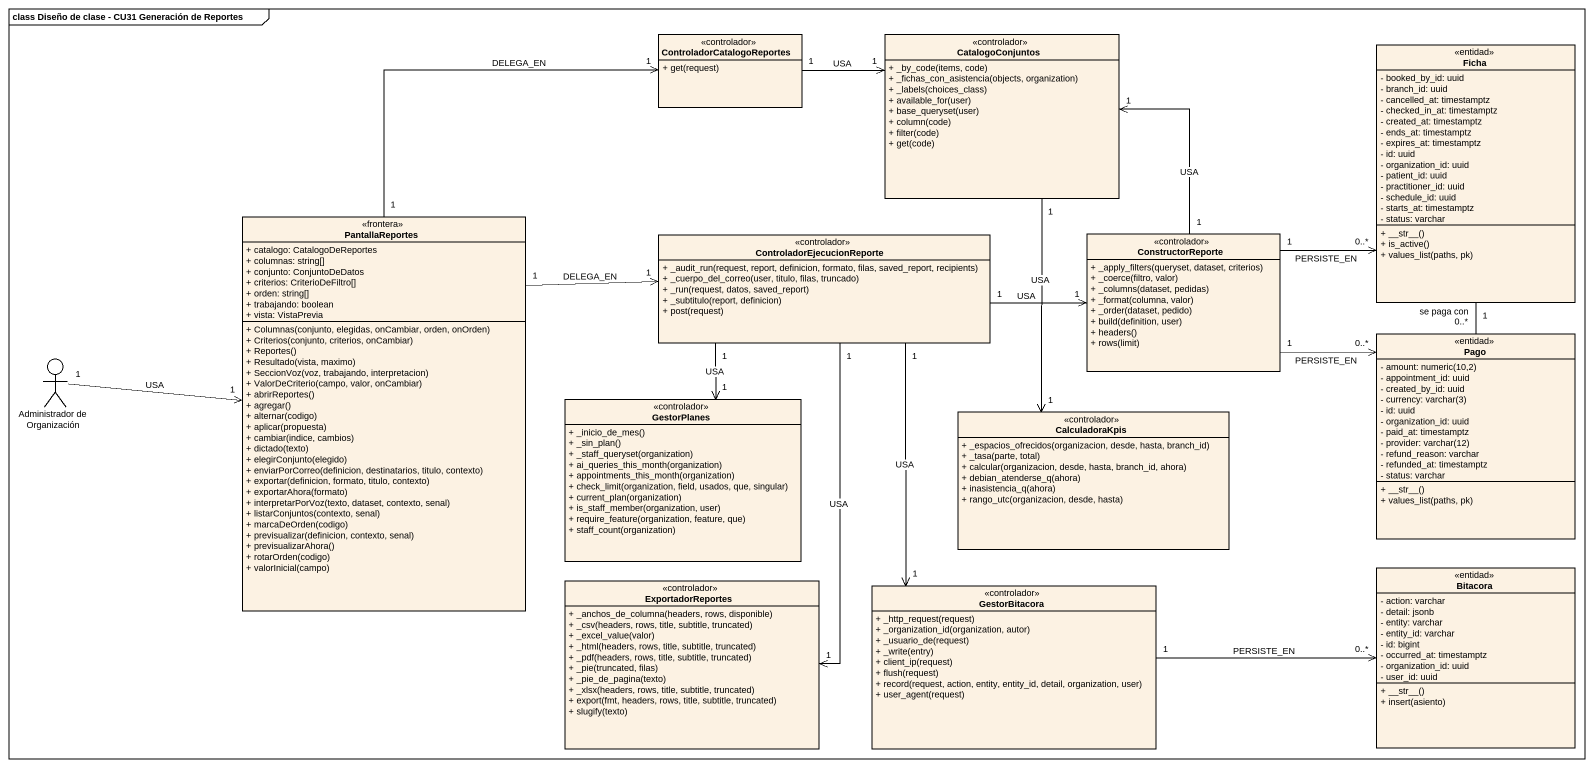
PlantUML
@startuml
mainframe class Diseño de clase - CU31 Generación de Reportes
allowmixing
hide circle
hide empty members
skinparam classAttributeIconSize 0
class ControladorCatalogoReportes <<controlador>> {
  + get(request)
}
class CatalogoConjuntos <<controlador>> {
  + _by_code(items, code)
  + _fichas_con_asistencia(objects, organization)
  + _labels(choices_class)
  + available_for(user)
  + base_queryset(user)
  + column(code)
  + filter(code)
  + get(code)
}
class Ficha <<entidad>> {
  - booked_by_id: uuid
  - branch_id: uuid
  - cancelled_at: timestamptz
  - checked_in_at: timestamptz
  - created_at: timestamptz
  - ends_at: timestamptz
  - expires_at: timestamptz
  - id: uuid
  - organization_id: uuid
  - patient_id: uuid
  - practitioner_id: uuid
  - schedule_id: uuid
  - starts_at: timestamptz
  - status: varchar
  + ~__str~__()
  + is_active()
  + values_list(paths, pk)
}
class PantallaReportes <<frontera>> {
  + catalogo: CatalogoDeReportes
  + columnas: string[]
  + conjunto: ConjuntoDeDatos
  + criterios: CriterioDeFiltro[]
  + orden: string[]
  + trabajando: boolean
  + vista: VistaPrevia
  + Columnas(conjunto, elegidas, onCambiar, orden, onOrden)
  + Criterios(conjunto, criterios, onCambiar)
  + Reportes()
  + Resultado(vista, maximo)
  + SeccionVoz(voz, trabajando, interpretacion)
  + ValorDeCriterio(campo, valor, onCambiar)
  + abrirReportes()
  + agregar()
  + alternar(codigo)
  + aplicar(propuesta)
  + cambiar(indice, cambios)
  + dictado(texto)
  + elegirConjunto(elegido)
  + enviarPorCorreo(definicion, destinatarios, titulo, contexto)
  + exportar(definicion, formato, titulo, contexto)
  + exportarAhora(formato)
  + interpretarPorVoz(texto, dataset, contexto, senal)
  + listarConjuntos(contexto, senal)
  + marcaDeOrden(codigo)
  + previsualizar(definicion, contexto, senal)
  + previsualizarAhora()
  + rotarOrden(codigo)
  + valorInicial(campo)
}
class ControladorEjecucionReporte <<controlador>> {
  + _audit_run(request, report, definicion, formato, filas, saved_report, recipients)
  + _cuerpo_del_correo(user, titulo, filas, truncado)
  + _run(request, datos, saved_report)
  + _subtitulo(report, definicion)
  + post(request)
}
class ConstructorReporte <<controlador>> {
  + _apply_filters(queryset, dataset, criterios)
  + _coerce(filtro, valor)
  + _columns(dataset, pedidas)
  + _format(columna, valor)
  + _order(dataset, pedido)
  + build(definition, user)
  + headers()
  + rows(limit)
}
actor "Administrador de Organización" as Administrador_de
class Pago <<entidad>> {
  {field} - amount: numeric(10,2)
  - appointment_id: uuid
  - created_by_id: uuid
  {field} - currency: varchar(3)
  - id: uuid
  - organization_id: uuid
  - paid_at: timestamptz
  {field} - provider: varchar(12)
  - refund_reason: varchar
  - refunded_at: timestamptz
  - status: varchar
  + ~__str~__()
  + values_list(paths, pk)
}
class GestorPlanes <<controlador>> {
  + _inicio_de_mes()
  + _sin_plan()
  + _staff_queryset(organization)
  + ai_queries_this_month(organization)
  + appointments_this_month(organization)
  + check_limit(organization, field, usados, que, singular)
  + current_plan(organization)
  + is_staff_member(organization, user)
  + require_feature(organization, feature, que)
  + staff_count(organization)
}
class CalculadoraKpis <<controlador>> {
  + _espacios_ofrecidos(organizacion, desde, hasta, branch_id)
  + _tasa(parte, total)
  + calcular(organizacion, desde, hasta, branch_id, ahora)
  + debian_atenderse_q(ahora)
  + inasistencia_q(ahora)
  + rango_utc(organizacion, desde, hasta)
}
class ExportadorReportes <<controlador>> {
  + _anchos_de_columna(headers, rows, disponible)
  + _csv(headers, rows, title, subtitle, truncated)
  + _excel_value(valor)
  + _html(headers, rows, title, subtitle, truncated)
  + _pdf(headers, rows, title, subtitle, truncated)
  + _pie(truncated, filas)
  + _pie_de_pagina(texto)
  + _xlsx(headers, rows, title, subtitle, truncated)
  + export(fmt, headers, rows, title, subtitle, truncated)
  + slugify(texto)
}
class GestorBitacora <<controlador>> {
  + _http_request(request)
  + _organization_id(organization, autor)
  + _usuario_de(request)
  + _write(entry)
  + client_ip(request)
  + flush(request)
  + record(request, action, entity, entity_id, detail, organization, user)
  + user_agent(request)
}
class Bitacora <<entidad>> {
  - action: varchar
  - detail: jsonb
  - entity: varchar
  - entity_id: varchar
  - id: bigint
  - occurred_at: timestamptz
  - organization_id: uuid
  - user_id: uuid
  + ~__str~__()
  + insert(asiento)
}
ControladorCatalogoReportes "1" -right-> "1" CatalogoConjuntos : USA
CatalogoConjuntos "1" --> "1" CalculadoraKpis : USA
Ficha "1" -- "0..*" Pago : se paga con
PantallaReportes "1" -up-> "1" ControladorCatalogoReportes : DELEGA_EN
PantallaReportes "1" -right-> "1" ControladorEjecucionReporte : DELEGA_EN
ControladorEjecucionReporte "1" -right-> "1" ConstructorReporte : USA
ControladorEjecucionReporte "1" --> "1" GestorPlanes : USA
ControladorEjecucionReporte "1" --> "1" ExportadorReportes : USA
ControladorEjecucionReporte "1" --> "1" GestorBitacora : USA
ConstructorReporte "1" -up-> "1" CatalogoConjuntos : USA
ConstructorReporte "1" -right-> "0..*" Ficha : PERSISTE_EN
ConstructorReporte "1" -right-> "0..*" Pago : PERSISTE_EN
Administrador_de "1" -right-> "1" PantallaReportes : USA
GestorBitacora "1" -right-> "0..*" Bitacora : PERSISTE_EN
@enduml
